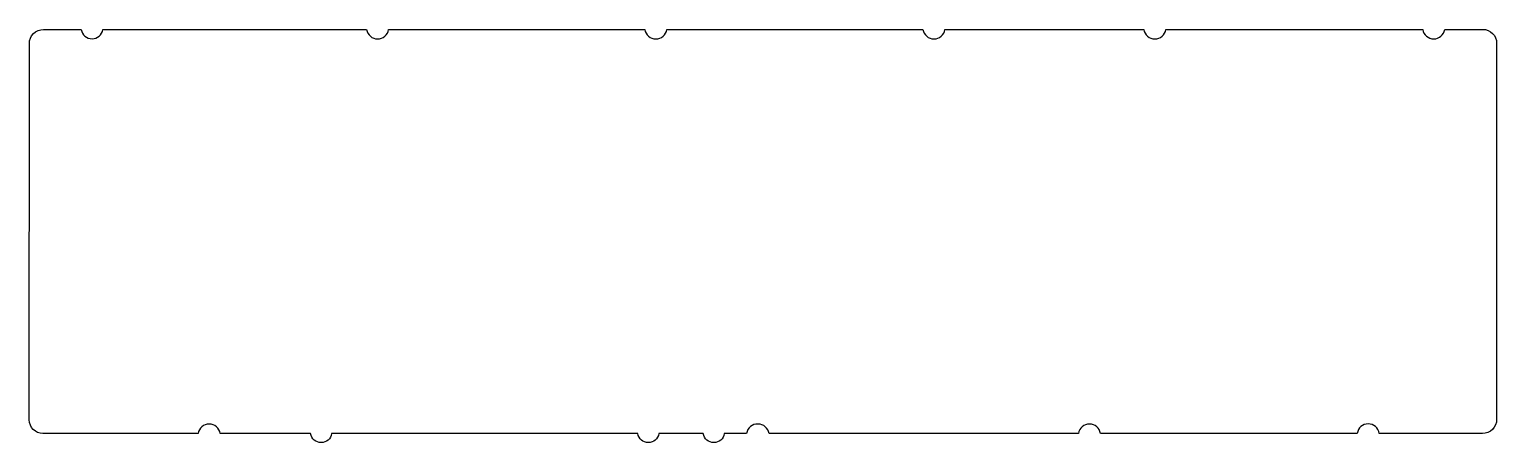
# Model space of a CAD drawing. Header units: millimetres. Extents: x 15 to 442, y 14 to 134.
import ezdxf

# ---------------------------------------------------------------- set-up
doc = ezdxf.new("R2010")
doc.units = ezdxf.units.MM
doc.layers.get('0').update_dxf_attribs({"linetype": 'CONTINUOUS'})

msp = doc.modelspace()

# ---------------------------------------------------------------- linework, layer by layer
msp.add_lwpolyline([(30.27, 133.86, 0.849882), (36.61, 133.86), (113.36, 133.86, 0.856162), (119.76, 133.86), (136.43, 133.86), (179.33, 133.86), (194.32, 133.86, 0.856187), (200.73, 133.87), (222.16, 133.86), (275.28, 133.86, 0.856071), (281.69, 133.86), (309.83, 133.86), (326.93, 133.86), (339.56, 133.86, 0.857043), (345.98, 133.87), (420.72, 133.87, 0.854239), (427.14, 133.88), (438.25, 133.89, -0.414254), (442.25, 129.89), (442.23, 20.5, -0.427175), (438.14, 16.41), (408.09, 16.41, 0.856743), (401.67, 16.41), (326.94, 16.4, 0.851475), (320.52, 16.4), (230.48, 16.39, 0.369011), (227.28, 19.12, 0.383876), (223.94, 16.38), (217.46, 16.38, -0.869873), (211.35, 16.37), (198.41, 16.37, -0.867732), (192.3, 16.37), (103.16, 16.37, -0.867732), (97.05, 16.37), (70.75, 16.38, 0.856743), (64.32, 16.38), (19.15, 16.38, -0.411407), (15.18, 20.38), (15.2, 129.77, -0.427175), (19.29, 133.86)], format="xyb", close=True)

doc.saveas('drawing.dxf')
